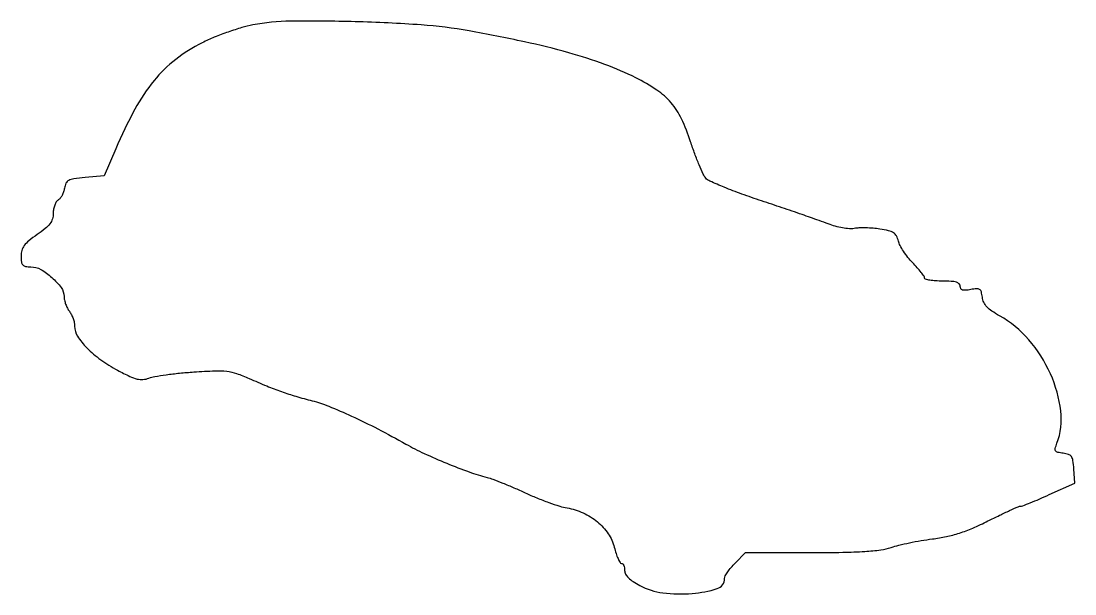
# Model space of a CAD drawing. Extents: x 0 to 295, y 0 to 161.
import ezdxf

# ---------------------------------------------------------------- set-up
doc = ezdxf.new("R2010")
doc.units = 0

msp = doc.modelspace()

# ---------------------------------------------------------------- linework, layer by layer
msp.add_lwpolyline([(64.898067, 159.693568, 0.025466), (61.82854, 158.952064, 0.012572), (58.01041, 157.715982, 0.012442), (54.103524, 156.231498, 0.017757), (50.721526, 154.706934, 0.050942), (43.290284, 150.039484, 0.056124), (37.220532, 144.097756, 0.047062), (31.854272, 136.080869, 0.023042), (26.505136, 125), (23.301724, 117.5), (17.900862, 117, 0.011918), (14.77225, 116.634968, 0.085485), (13.329268, 116.17188, 0.16302), (12.566078, 115.37929, 0.076574), (12.153795, 114, -0.045519), (11.917506, 112.984353, -0.042044), (11.496922, 111.999466, -0.044738), (10.967069, 111.185511, -0.096931), (10.403795, 110.70031, 0.122324), (9.865091, 110.187013, 0.050958), (9.412365, 109.282987, 0.046332), (9.103926, 108.167881, 0.044343), (9, 106.998351, -0.071844), (8.768871, 105.398114, -0.089424), (8.095677, 104.057133, -0.062374), (6.79111, 102.706955, -0.01884), (4.5, 101, 0.018712), (2.192403, 99.281682, 0.063495), (0.893308, 97.932529, 0.090837), (0.227789, 96.584185, 0.069442), (0, 94.951959, 0.031519), (0.10219, 93.332488, 0.157067), (0.483288, 92.517967, 0.168791), (1.250886, 92.111341, 0.037779), (2.75, 91.995373, -0.129597), (5.495118, 91.266755, -0.053095), (8.65032, 88.998527, -0.053175), (11.208605, 86.16941, -0.154835), (12.031803, 83.699314, 0.052637), (12.14999, 82.716145, 0.0307), (12.485547, 81.575842, 0.030406), (12.967154, 80.462791, 0.04463), (13.531803, 79.55887, -0.046868), (14.094171, 78.649591, -0.031275), (14.568717, 77.519938, -0.031484), (14.893717, 76.355692, -0.052366), (15, 75.343667, 0.144471), (15.813551, 72.586806, 0.050358), (18.424848, 69.321363, 0.043496), (22.288607, 66.009191, 0.033025), (27.030954, 63.064186, 0.010837), (30.435224, 61.343404, 0.050012), (32.509554, 60.594651, 0.083368), (34.137261, 60.463969, 0.071129), (35.816172, 60.853991, -0.05026), (37.423153, 61.298461, -0.008272), (40.610193, 61.789469, -0.009023), (44.392857, 62.238947, -0.00786), (48.367464, 62.575627, -0.007349), (54.329295, 62.89841, -0.039032), (57.590765, 62.772346, -0.053528), (60.315465, 62.152712, -0.021656), (63.867464, 60.75919, 0.007062), (68.779521, 58.664728, 0.012188), (72.930461, 57.0807, 0.012982), (76.965133, 55.76951, 0.009533), (81.5, 54.518413, -0.03358), (86.149914, 52.991615, -0.012016), (92.558463, 50.218255, -0.011081), (99.930526, 46.615077, -0.008779), (107.738226, 42.406967, 0.019202), (112.88495, 39.76995, 0.011453), (119.190817, 37.012802, 0.011465), (125.47407, 34.602088, 0.023746), (130.5, 33.069719, -0.027831), (132.132065, 32.557514, -0.006106), (134.872431, 31.488429, -0.006338), (138.014814, 30.171496, -0.00605), (141.172104, 28.755371, 0.011228), (144.405806, 27.345012, 0.01045), (147.777415, 26.045362, 0.010491), (150.82198, 25.015986, 0.034435), (152.884676, 24.519484, -0.065709), (157.398099, 23.130248, -0.066315), (161.381108, 20.620529, -0.069693), (164.401855, 17.291842, -0.088002), (166.103036, 13.505085, 0.017247), (166.601621, 11.77878, 0.026269), (167.163079, 10.323369, 0.024162), (167.714594, 9.235009, 0.269627), (168.118715, 9, -0.20945), (168.455677, 8.85237, -0.081708), (168.741123, 8.41847, -0.062232), (168.935339, 7.778222, -0.042581), (169, 7.020324, 0.131261), (169.267905, 6.017402, 0.067091), (170.068468, 4.977411, 0.049749), (171.389047, 3.906539, 0.024631), (173.25, 2.809438, 0.089679), (179.738486, 0.769851, 0.051805), (187.943962, 0.587969, 0.054864), (194.931296, 1.938823, 0.328674), (197, 4.745903, -0.122906), (197.181413, 5.472769, -0.026136), (197.858654, 6.598917, -0.025862), (198.804105, 7.854533, -0.022074), (199.923077, 9.076923), (202.846154, 12), (221.173077, 12.014553, 0.004205), (230.066679, 12.096413, 0.011805), (236.287525, 12.353003, 0.016124), (240.742825, 12.786876, 0.05154), (243.645201, 13.473525, -0.024272), (245.74212, 14.091888, -0.009047), (248.740152, 14.76273, -0.008939), (252.040034, 15.377412, -0.010692), (255.168792, 15.833975, 0.021817), (259.089252, 16.49543, 0.025532), (262.732947, 17.471854, 0.023598), (266.485853, 18.884739, 0.014657), (270.751393, 20.875003, -0.0041), (273.960296, 22.455577, -0.006015), (276.809985, 23.788282, -0.003074), (279.238603, 24.870712, -0.103649), (279.855579, 25, 0.092192), (280.464456, 25.113229, 0.003591), (282.596756, 25.952339, 0.006284), (285.111841, 26.999903, 0.004384), (287.92345, 28.242004), (295.091346, 31.484009), (294.795673, 35.492004, 0.020105), (294.537339, 37.751425, 0.113627), (294.090046, 38.87023, 0.161076), (293.278404, 39.480578, 0.052668), (291.798235, 39.811768, -0.025692), (290.264124, 40.069204, -0.201924), (289.687064, 40.477803, -0.20592), (289.582292, 41.170931, -0.026802), (290.048235, 42.626868, 0.122177), (291.139711, 51.665726, 0.07514), (288.234095, 62.044274, 0.071595), (282.159097, 71.607799, 0.08852), (274, 78.278285, -0.022348), (271.824244, 79.622639, -0.056775), (270.419996, 80.833493, -0.076872), (269.581615, 82.079312, -0.079935), (269.173002, 83.503677, 0.033348), (268.887746, 85.015326, 0.186432), (268.416384, 85.673054, 0.169468), (267.596443, 85.877714, 0.02657), (265.923002, 85.6346, -0.024114), (264.505281, 85.421526, -0.099488), (263.646339, 85.505422, -0.187693), (263.177628, 85.874294, -0.134036), (263, 86.525, 0.20617), (262.702457, 87.215923, 0.118208), (261.902542, 87.67625, 0.057529), (260.438434, 87.930486, 0.014251), (258, 88, -0.015921), (256.083252, 88.061047, -0.026019), (254.46875, 88.248688, -0.023972), (253.254145, 88.514773, -0.338953), (253, 88.846599, 0.154339), (252.843772, 89.340662, 0.012352), (252.019745, 90.453846, 0.015781), (250.941201, 91.751392, 0.011434), (249.662963, 93.129236, -0.025113), (248.336588, 94.639788, -0.022246), (247.110314, 96.336332, -0.022861), (246.143809, 97.964651, -0.061089), (245.659146, 99.221936, 0.064298), (245.104983, 100.632575, 0.124562), (244.283883, 101.512925, 0.086055), (242.926893, 102.087728, 0.020037), (240.48729, 102.554177, 0.017274), (238.564292, 102.774947, 0.014432), (236.511548, 102.879514, 0.014677), (234.627373, 102.865725, 0.038072), (233.279123, 102.713026, -0.066158), (231.928638, 102.63629, -0.024583), (230.037022, 102.873059, -0.02385), (227.973835, 103.337392, -0.026533), (226.038016, 103.98344, 0.008776), (223.440008, 104.954264, 0.001668), (218.672834, 106.623057, 0.001779), (213.09245, 108.533439, 0.001634), (207.33759, 110.459765, -0.007042), (201.80631, 112.378027, -0.009755), (196.907131, 114.263686, -0.006704), (192.883955, 115.966234, -0.110699), (191.717283, 116.824474, -0.071013), (190.998107, 117.936018, -0.009436), (189.870644, 120.504689, -0.010772), (188.649813, 123.622685, -0.008856), (187.478111, 127, 0.03177), (184.91793, 133.41459, 0.066441), (181.995906, 137.914191, 0.066999), (178.012925, 141.466885, 0.03279), (172.129639, 144.906141, 0.028082), (163.488241, 148.634247, 0.019313), (153.333783, 151.915343, 0.015785), (140.959646, 154.974228, 0.008328), (125.431206, 158.027035, 0.026878), (112.049381, 159.691147, 0.010614), (93.51441, 160.595464, 0.009785), (75.440675, 160.739236, 0.043651)], format="xyb", close=True)

doc.saveas('drawing.dxf')
